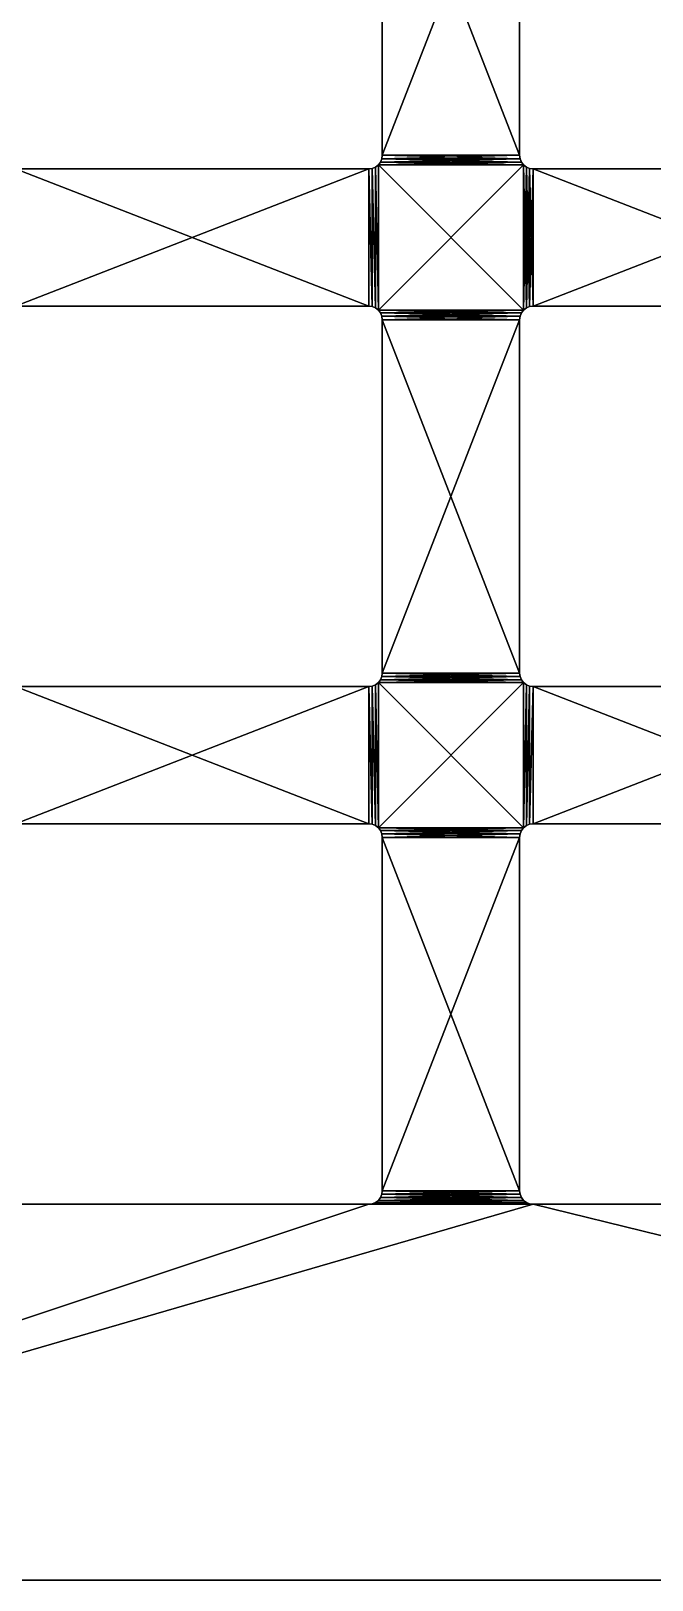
# Model space of a CAD drawing. Extents: x -7 to 107, y -107 to 7.
# Drawn here: x 27.1 to 50, y -107 to -50 of the extents above; entities that cross this region are included whole.
import ezdxf

# ---------------------------------------------------------------- set-up
doc = ezdxf.new("R2010")
doc.units = 0

msp = doc.modelspace()

# ---------------------------------------------------------------- linework, layer by layer
for points in [[(45.125, -41.575, 26), (40.075, -41.575, 26), (45.125, -54.575, 26)], [(45.125, -54.575, 26), (40.075, -41.575, 26), (40.075, -54.575, 26)], [(40.075, -41.575, 23), (40.075, -54.575, 23), (40.075, -41.575, 26)], [(40.075, -41.575, 26), (40.075, -54.575, 23), (40.075, -54.575, 26)], [(45.125, -54.575, 23), (40.075, -54.575, 23), (45.125, -41.575, 23)], [(45.125, -41.575, 23), (40.075, -54.575, 23), (40.075, -41.575, 23)], [(45.125, -54.575, 23), (45.125, -41.575, 23), (45.125, -54.575, 26)], [(45.125, -54.575, 26), (45.125, -41.575, 23), (45.125, -41.575, 26)], [(45.192, -54.825, 26), (40.058, -54.704, 26), (40.008, -54.825, 26)], [(40.058, -54.704, 26), (40.058, -54.704, 23), (40.008, -54.825, 26)], [(40.008, -54.825, 26), (40.058, -54.704, 23), (40.008, -54.825, 23)], [(45.192, -54.825, 23), (40.008, -54.825, 23), (45.142, -54.704, 23)], [(45.142, -54.704, 23), (40.008, -54.825, 23), (40.058, -54.704, 23)], [(45.142, -54.704, 26), (40.075, -54.575, 26), (40.058, -54.704, 26)], [(40.075, -54.575, 26), (40.075, -54.575, 23), (40.058, -54.704, 26)], [(40.058, -54.704, 26), (40.075, -54.575, 23), (40.058, -54.704, 23)], [(45.142, -54.704, 23), (40.058, -54.704, 23), (45.125, -54.575, 23)], [(45.125, -54.575, 23), (40.058, -54.704, 23), (40.075, -54.575, 23)], [(45.142, -54.704, 26), (40.058, -54.704, 26), (45.192, -54.825, 26)], [(45.125, -54.575, 26), (40.075, -54.575, 26), (45.142, -54.704, 26)], [(45.142, -54.704, 26), (45.142, -54.704, 23), (45.125, -54.575, 26)], [(45.125, -54.575, 26), (45.142, -54.704, 23), (45.125, -54.575, 23)], [(45.192, -54.825, 26), (45.192, -54.825, 23), (45.142, -54.704, 26)], [(45.142, -54.704, 26), (45.192, -54.825, 23), (45.142, -54.704, 23)], [(39.575, -60.125, 26), (39.575, -55.075, 26), (26.575, -55.075, 26)], [(39.575, -60.125, 26), (26.575, -55.075, 26), (26.575, -60.125, 26)], [(39.575, -55.075, 23), (26.575, -55.075, 23), (39.575, -55.075, 26)], [(39.575, -55.075, 26), (26.575, -55.075, 23), (26.575, -55.075, 26)], [(26.575, -60.125, 23), (26.575, -55.075, 23), (39.575, -55.075, 23)], [(26.575, -60.125, 23), (39.575, -55.075, 23), (39.575, -60.125, 23)], [(39.704, -60.142, 26), (39.704, -55.058, 26), (39.575, -55.075, 26)], [(39.704, -55.058, 26), (39.704, -55.058, 23), (39.575, -55.075, 26)], [(39.575, -55.075, 26), (39.704, -55.058, 23), (39.575, -55.075, 23)], [(39.704, -60.142, 23), (39.575, -55.075, 23), (39.704, -55.058, 23)], [(39.704, -60.142, 26), (39.575, -55.075, 26), (39.575, -60.125, 26)], [(39.575, -60.125, 23), (39.575, -55.075, 23), (39.704, -60.142, 23)], [(39.825, -60.192, 26), (39.825, -55.008, 26), (39.704, -55.058, 26)], [(39.825, -55.008, 26), (39.825, -55.008, 23), (39.704, -55.058, 26)], [(39.704, -55.058, 26), (39.825, -55.008, 23), (39.704, -55.058, 23)], [(39.825, -60.192, 23), (39.704, -55.058, 23), (39.825, -55.008, 23)], [(39.825, -60.192, 26), (39.704, -55.058, 26), (39.704, -60.142, 26)], [(39.704, -60.142, 23), (39.704, -55.058, 23), (39.825, -60.192, 23)], [(39.929, -54.929, 26), (39.825, -55.008, 26), (39.929, -60.271, 26)], [(39.929, -54.929, 26), (39.929, -54.929, 23), (39.825, -55.008, 26)], [(39.825, -55.008, 26), (39.929, -54.929, 23), (39.825, -55.008, 23)], [(39.929, -60.271, 23), (39.825, -55.008, 23), (39.929, -54.929, 23)], [(39.929, -60.271, 26), (39.825, -55.008, 26), (39.825, -60.192, 26)], [(39.825, -60.192, 23), (39.825, -55.008, 23), (39.929, -60.271, 23)], [(45.271, -54.929, 26), (40.008, -54.825, 26), (39.929, -54.929, 26)], [(40.008, -54.825, 26), (40.008, -54.825, 23), (39.929, -54.929, 26)], [(39.929, -54.929, 26), (40.008, -54.825, 23), (39.929, -54.929, 23)], [(45.271, -54.929, 23), (39.929, -54.929, 23), (45.192, -54.825, 23)], [(45.192, -54.825, 23), (39.929, -54.929, 23), (40.008, -54.825, 23)], [(45.271, -54.929, 26), (39.929, -54.929, 26), (45.271, -60.271, 26)], [(45.271, -60.271, 26), (39.929, -54.929, 26), (39.929, -60.271, 26)], [(45.271, -60.271, 23), (39.929, -60.271, 23), (45.271, -54.929, 23)], [(45.271, -54.929, 23), (39.929, -60.271, 23), (39.929, -54.929, 23)], [(45.192, -54.825, 26), (40.008, -54.825, 26), (45.271, -54.929, 26)], [(45.271, -54.929, 26), (45.271, -54.929, 23), (45.192, -54.825, 26)], [(45.192, -54.825, 26), (45.271, -54.929, 23), (45.192, -54.825, 23)], [(45.375, -60.192, 26), (45.375, -55.008, 26), (45.271, -54.929, 26)], [(45.375, -60.192, 26), (45.271, -54.929, 26), (45.271, -60.271, 26)], [(45.375, -55.008, 26), (45.375, -55.008, 23), (45.271, -54.929, 26)], [(45.271, -54.929, 26), (45.375, -55.008, 23), (45.271, -54.929, 23)], [(45.271, -54.929, 23), (45.375, -55.008, 23), (45.271, -60.271, 23)], [(45.271, -60.271, 23), (45.375, -55.008, 23), (45.375, -60.192, 23)], [(45.496, -60.142, 26), (45.496, -55.058, 26), (45.375, -55.008, 26)], [(45.496, -60.142, 26), (45.375, -55.008, 26), (45.375, -60.192, 26)], [(45.496, -55.058, 26), (45.496, -55.058, 23), (45.375, -55.008, 26)], [(45.375, -55.008, 26), (45.496, -55.058, 23), (45.375, -55.008, 23)], [(45.375, -60.192, 23), (45.375, -55.008, 23), (45.496, -55.058, 23)], [(45.375, -60.192, 23), (45.496, -55.058, 23), (45.496, -60.142, 23)], [(45.625, -60.125, 26), (45.625, -55.075, 26), (45.496, -55.058, 26)], [(45.625, -60.125, 26), (45.496, -55.058, 26), (45.496, -60.142, 26)], [(45.625, -55.075, 26), (45.625, -55.075, 23), (45.496, -55.058, 26)], [(45.496, -55.058, 26), (45.625, -55.075, 23), (45.496, -55.058, 23)], [(45.496, -60.142, 23), (45.496, -55.058, 23), (45.625, -55.075, 23)], [(45.496, -60.142, 23), (45.625, -55.075, 23), (45.625, -60.125, 23)], [(58.625, -60.125, 26), (58.625, -55.075, 26), (45.625, -55.075, 26)], [(58.625, -60.125, 26), (45.625, -55.075, 26), (45.625, -60.125, 26)], [(58.625, -55.075, 23), (45.625, -55.075, 23), (58.625, -55.075, 26)], [(58.625, -55.075, 26), (45.625, -55.075, 23), (45.625, -55.075, 26)], [(45.625, -60.125, 23), (45.625, -55.075, 23), (58.625, -55.075, 23)], [(45.625, -60.125, 23), (58.625, -55.075, 23), (58.625, -60.125, 23)], [(26.575, -60.125, 23), (39.575, -60.125, 23), (26.575, -60.125, 26)], [(26.575, -60.125, 26), (39.575, -60.125, 23), (39.575, -60.125, 26)], [(39.575, -60.125, 26), (39.575, -60.125, 23), (39.704, -60.142, 26)], [(39.704, -60.142, 26), (39.575, -60.125, 23), (39.704, -60.142, 23)], [(39.704, -60.142, 26), (39.704, -60.142, 23), (39.825, -60.192, 26)], [(39.825, -60.192, 26), (39.704, -60.142, 23), (39.825, -60.192, 23)], [(39.825, -60.192, 26), (39.825, -60.192, 23), (39.929, -60.271, 26)], [(39.929, -60.271, 26), (39.825, -60.192, 23), (39.929, -60.271, 23)], [(45.271, -60.271, 26), (39.929, -60.271, 26), (45.192, -60.375, 26)], [(45.192, -60.375, 26), (39.929, -60.271, 26), (40.008, -60.375, 26)], [(39.929, -60.271, 26), (39.929, -60.271, 23), (40.008, -60.375, 26)], [(40.008, -60.375, 26), (39.929, -60.271, 23), (40.008, -60.375, 23)], [(45.271, -60.271, 23), (40.008, -60.375, 23), (39.929, -60.271, 23)], [(45.192, -60.375, 23), (40.008, -60.375, 23), (45.271, -60.271, 23)], [(45.192, -60.375, 26), (40.008, -60.375, 26), (45.142, -60.496, 26)], [(45.142, -60.496, 26), (40.008, -60.375, 26), (40.058, -60.496, 26)], [(40.008, -60.375, 26), (40.008, -60.375, 23), (40.058, -60.496, 26)], [(40.058, -60.496, 26), (40.008, -60.375, 23), (40.058, -60.496, 23)], [(45.192, -60.375, 23), (40.058, -60.496, 23), (40.008, -60.375, 23)], [(45.142, -60.496, 23), (40.058, -60.496, 23), (45.192, -60.375, 23)], [(45.142, -60.496, 26), (45.142, -60.496, 23), (45.192, -60.375, 26)], [(45.192, -60.375, 26), (45.142, -60.496, 23), (45.192, -60.375, 23)], [(45.192, -60.375, 26), (45.192, -60.375, 23), (45.271, -60.271, 26)], [(45.271, -60.271, 26), (45.192, -60.375, 23), (45.271, -60.271, 23)], [(45.271, -60.271, 26), (45.271, -60.271, 23), (45.375, -60.192, 26)], [(45.375, -60.192, 26), (45.271, -60.271, 23), (45.375, -60.192, 23)], [(45.375, -60.192, 26), (45.375, -60.192, 23), (45.496, -60.142, 26)], [(45.496, -60.142, 26), (45.375, -60.192, 23), (45.496, -60.142, 23)], [(45.496, -60.142, 26), (45.496, -60.142, 23), (45.625, -60.125, 26)], [(45.625, -60.125, 26), (45.496, -60.142, 23), (45.625, -60.125, 23)], [(45.625, -60.125, 23), (58.625, -60.125, 23), (45.625, -60.125, 26)], [(45.625, -60.125, 26), (58.625, -60.125, 23), (58.625, -60.125, 26)], [(45.142, -60.496, 26), (40.058, -60.496, 26), (45.125, -60.625, 26)], [(45.125, -60.625, 26), (40.058, -60.496, 26), (40.075, -60.625, 26)], [(40.058, -60.496, 26), (40.058, -60.496, 23), (40.075, -60.625, 26)], [(40.075, -60.625, 26), (40.058, -60.496, 23), (40.075, -60.625, 23)], [(45.142, -60.496, 23), (40.075, -60.625, 23), (40.058, -60.496, 23)], [(45.125, -60.625, 23), (40.075, -60.625, 23), (45.142, -60.496, 23)], [(45.125, -60.625, 26), (40.075, -60.625, 26), (45.125, -73.625, 26)], [(45.125, -73.625, 26), (40.075, -60.625, 26), (40.075, -73.625, 26)], [(40.075, -60.625, 23), (40.075, -73.625, 23), (40.075, -60.625, 26)], [(40.075, -60.625, 26), (40.075, -73.625, 23), (40.075, -73.625, 26)], [(45.125, -73.625, 23), (40.075, -73.625, 23), (45.125, -60.625, 23)], [(45.125, -60.625, 23), (40.075, -73.625, 23), (40.075, -60.625, 23)], [(45.125, -60.625, 26), (45.125, -60.625, 23), (45.142, -60.496, 26)], [(45.142, -60.496, 26), (45.125, -60.625, 23), (45.142, -60.496, 23)], [(45.125, -73.625, 23), (45.125, -60.625, 23), (45.125, -73.625, 26)], [(45.125, -73.625, 26), (45.125, -60.625, 23), (45.125, -60.625, 26)], [(39.825, -79.242, 26), (39.825, -74.058, 26), (39.704, -74.108, 26)], [(39.825, -74.058, 26), (39.825, -74.058, 23), (39.704, -74.108, 26)], [(39.704, -74.108, 26), (39.825, -74.058, 23), (39.704, -74.108, 23)], [(39.825, -79.242, 23), (39.704, -74.108, 23), (39.825, -74.058, 23)], [(39.929, -73.979, 26), (39.825, -74.058, 26), (39.929, -79.321, 26)], [(39.929, -73.979, 26), (39.929, -73.979, 23), (39.825, -74.058, 26)], [(39.825, -74.058, 26), (39.929, -73.979, 23), (39.825, -74.058, 23)], [(39.929, -79.321, 23), (39.825, -74.058, 23), (39.929, -73.979, 23)], [(39.929, -79.321, 26), (39.825, -74.058, 26), (39.825, -79.242, 26)], [(39.825, -79.242, 23), (39.825, -74.058, 23), (39.929, -79.321, 23)], [(45.271, -73.979, 26), (40.008, -73.875, 26), (39.929, -73.979, 26)], [(40.008, -73.875, 26), (40.008, -73.875, 23), (39.929, -73.979, 26)], [(39.929, -73.979, 26), (40.008, -73.875, 23), (39.929, -73.979, 23)], [(45.271, -73.979, 23), (39.929, -73.979, 23), (45.192, -73.875, 23)], [(45.192, -73.875, 23), (39.929, -73.979, 23), (40.008, -73.875, 23)], [(45.271, -73.979, 26), (39.929, -73.979, 26), (45.271, -79.321, 26)], [(45.271, -79.321, 26), (39.929, -73.979, 26), (39.929, -79.321, 26)], [(45.271, -79.321, 23), (39.929, -79.321, 23), (45.271, -73.979, 23)], [(45.271, -73.979, 23), (39.929, -79.321, 23), (39.929, -73.979, 23)], [(45.192, -73.875, 26), (40.058, -73.754, 26), (40.008, -73.875, 26)], [(40.058, -73.754, 26), (40.058, -73.754, 23), (40.008, -73.875, 26)], [(40.008, -73.875, 26), (40.058, -73.754, 23), (40.008, -73.875, 23)], [(45.192, -73.875, 23), (40.008, -73.875, 23), (45.142, -73.754, 23)], [(45.142, -73.754, 23), (40.008, -73.875, 23), (40.058, -73.754, 23)], [(45.192, -73.875, 26), (40.008, -73.875, 26), (45.271, -73.979, 26)], [(45.142, -73.754, 26), (40.075, -73.625, 26), (40.058, -73.754, 26)], [(40.075, -73.625, 26), (40.075, -73.625, 23), (40.058, -73.754, 26)], [(40.058, -73.754, 26), (40.075, -73.625, 23), (40.058, -73.754, 23)], [(45.142, -73.754, 23), (40.058, -73.754, 23), (45.125, -73.625, 23)], [(45.125, -73.625, 23), (40.058, -73.754, 23), (40.075, -73.625, 23)], [(45.142, -73.754, 26), (40.058, -73.754, 26), (45.192, -73.875, 26)], [(45.125, -73.625, 26), (40.075, -73.625, 26), (45.142, -73.754, 26)], [(45.142, -73.754, 26), (45.142, -73.754, 23), (45.125, -73.625, 26)], [(45.125, -73.625, 26), (45.142, -73.754, 23), (45.125, -73.625, 23)], [(45.192, -73.875, 26), (45.192, -73.875, 23), (45.142, -73.754, 26)], [(45.142, -73.754, 26), (45.192, -73.875, 23), (45.142, -73.754, 23)], [(45.271, -73.979, 26), (45.271, -73.979, 23), (45.192, -73.875, 26)], [(45.192, -73.875, 26), (45.271, -73.979, 23), (45.192, -73.875, 23)], [(45.271, -79.321, 26), (45.375, -74.058, 26), (45.271, -73.979, 26)], [(45.375, -74.058, 26), (45.375, -74.058, 23), (45.271, -73.979, 26)], [(45.271, -73.979, 26), (45.375, -74.058, 23), (45.271, -73.979, 23)], [(45.271, -73.979, 23), (45.375, -74.058, 23), (45.271, -79.321, 23)], [(45.375, -79.242, 26), (45.375, -74.058, 26), (45.271, -79.321, 26)], [(45.271, -79.321, 23), (45.375, -74.058, 23), (45.375, -79.242, 23)], [(45.375, -79.242, 26), (45.496, -74.108, 26), (45.375, -74.058, 26)], [(45.496, -74.108, 26), (45.496, -74.108, 23), (45.375, -74.058, 26)], [(45.375, -74.058, 26), (45.496, -74.108, 23), (45.375, -74.058, 23)], [(45.375, -79.242, 23), (45.375, -74.058, 23), (45.496, -74.108, 23)], [(39.575, -79.175, 26), (39.575, -74.125, 26), (26.575, -74.125, 26)], [(39.575, -79.175, 26), (26.575, -74.125, 26), (26.575, -79.175, 26)], [(39.575, -74.125, 23), (26.575, -74.125, 23), (39.575, -74.125, 26)], [(39.575, -74.125, 26), (26.575, -74.125, 23), (26.575, -74.125, 26)], [(26.575, -79.175, 23), (26.575, -74.125, 23), (39.575, -74.125, 23)], [(26.575, -79.175, 23), (39.575, -74.125, 23), (39.575, -79.175, 23)], [(39.704, -79.192, 26), (39.704, -74.108, 26), (39.575, -74.125, 26)], [(39.704, -74.108, 26), (39.704, -74.108, 23), (39.575, -74.125, 26)], [(39.575, -74.125, 26), (39.704, -74.108, 23), (39.575, -74.125, 23)], [(39.704, -79.192, 23), (39.575, -74.125, 23), (39.704, -74.108, 23)], [(39.704, -79.192, 26), (39.575, -74.125, 26), (39.575, -79.175, 26)], [(39.575, -79.175, 23), (39.575, -74.125, 23), (39.704, -79.192, 23)], [(39.825, -79.242, 26), (39.704, -74.108, 26), (39.704, -79.192, 26)], [(39.704, -79.192, 23), (39.704, -74.108, 23), (39.825, -79.242, 23)], [(45.496, -79.192, 26), (45.496, -74.108, 26), (45.375, -79.242, 26)], [(45.375, -79.242, 23), (45.496, -74.108, 23), (45.496, -79.192, 23)], [(45.496, -79.192, 26), (45.625, -74.125, 26), (45.496, -74.108, 26)], [(45.625, -74.125, 26), (45.625, -74.125, 23), (45.496, -74.108, 26)], [(45.496, -74.108, 26), (45.625, -74.125, 23), (45.496, -74.108, 23)], [(45.496, -79.192, 23), (45.496, -74.108, 23), (45.625, -74.125, 23)], [(45.625, -79.175, 26), (45.625, -74.125, 26), (45.496, -79.192, 26)], [(45.496, -79.192, 23), (45.625, -74.125, 23), (45.625, -79.175, 23)], [(58.625, -79.175, 26), (58.625, -74.125, 26), (45.625, -74.125, 26)], [(58.625, -79.175, 26), (45.625, -74.125, 26), (45.625, -79.175, 26)], [(58.625, -74.125, 23), (45.625, -74.125, 23), (58.625, -74.125, 26)], [(58.625, -74.125, 26), (45.625, -74.125, 23), (45.625, -74.125, 26)], [(45.625, -79.175, 23), (45.625, -74.125, 23), (58.625, -74.125, 23)], [(45.625, -79.175, 23), (58.625, -74.125, 23), (58.625, -79.175, 23)], [(26.575, -79.175, 23), (39.575, -79.175, 23), (26.575, -79.175, 26)], [(26.575, -79.175, 26), (39.575, -79.175, 23), (39.575, -79.175, 26)], [(39.575, -79.175, 26), (39.575, -79.175, 23), (39.704, -79.192, 26)], [(39.704, -79.192, 26), (39.575, -79.175, 23), (39.704, -79.192, 23)], [(39.704, -79.192, 26), (39.704, -79.192, 23), (39.825, -79.242, 26)], [(39.825, -79.242, 26), (39.704, -79.192, 23), (39.825, -79.242, 23)], [(45.375, -79.242, 26), (45.375, -79.242, 23), (45.496, -79.192, 26)], [(45.496, -79.192, 26), (45.375, -79.242, 23), (45.496, -79.192, 23)], [(45.496, -79.192, 26), (45.496, -79.192, 23), (45.625, -79.175, 26)], [(45.625, -79.175, 26), (45.496, -79.192, 23), (45.625, -79.175, 23)], [(45.625, -79.175, 23), (58.625, -79.175, 23), (45.625, -79.175, 26)], [(45.625, -79.175, 26), (58.625, -79.175, 23), (58.625, -79.175, 26)], [(39.825, -79.242, 26), (39.825, -79.242, 23), (39.929, -79.321, 26)], [(39.929, -79.321, 26), (39.825, -79.242, 23), (39.929, -79.321, 23)], [(45.271, -79.321, 26), (39.929, -79.321, 26), (45.192, -79.425, 26)], [(45.192, -79.425, 26), (39.929, -79.321, 26), (40.008, -79.425, 26)], [(39.929, -79.321, 26), (39.929, -79.321, 23), (40.008, -79.425, 26)], [(40.008, -79.425, 26), (39.929, -79.321, 23), (40.008, -79.425, 23)], [(45.271, -79.321, 23), (40.008, -79.425, 23), (39.929, -79.321, 23)], [(45.192, -79.425, 23), (40.008, -79.425, 23), (45.271, -79.321, 23)], [(45.192, -79.425, 26), (40.008, -79.425, 26), (45.142, -79.546, 26)], [(45.142, -79.546, 26), (40.008, -79.425, 26), (40.058, -79.546, 26)], [(40.008, -79.425, 26), (40.008, -79.425, 23), (40.058, -79.546, 26)], [(40.058, -79.546, 26), (40.008, -79.425, 23), (40.058, -79.546, 23)], [(45.192, -79.425, 23), (40.058, -79.546, 23), (40.008, -79.425, 23)], [(45.142, -79.546, 23), (40.058, -79.546, 23), (45.192, -79.425, 23)], [(45.142, -79.546, 26), (40.058, -79.546, 26), (45.125, -79.675, 26)], [(45.125, -79.675, 26), (40.058, -79.546, 26), (40.075, -79.675, 26)], [(40.058, -79.546, 26), (40.058, -79.546, 23), (40.075, -79.675, 26)], [(40.075, -79.675, 26), (40.058, -79.546, 23), (40.075, -79.675, 23)], [(45.142, -79.546, 23), (40.075, -79.675, 23), (40.058, -79.546, 23)], [(45.125, -79.675, 23), (40.075, -79.675, 23), (45.142, -79.546, 23)], [(45.125, -79.675, 26), (40.075, -79.675, 26), (45.125, -92.675, 26)], [(45.125, -92.675, 26), (40.075, -79.675, 26), (40.075, -92.675, 26)], [(40.075, -79.675, 23), (40.075, -92.675, 23), (40.075, -79.675, 26)], [(40.075, -79.675, 26), (40.075, -92.675, 23), (40.075, -92.675, 26)], [(45.125, -92.675, 23), (40.075, -92.675, 23), (45.125, -79.675, 23)], [(45.125, -79.675, 23), (40.075, -92.675, 23), (40.075, -79.675, 23)], [(45.125, -79.675, 26), (45.125, -79.675, 23), (45.142, -79.546, 26)], [(45.142, -79.546, 26), (45.125, -79.675, 23), (45.142, -79.546, 23)], [(45.125, -92.675, 23), (45.125, -79.675, 23), (45.125, -92.675, 26)], [(45.125, -92.675, 26), (45.125, -79.675, 23), (45.125, -79.675, 26)], [(45.142, -79.546, 26), (45.142, -79.546, 23), (45.192, -79.425, 26)], [(45.192, -79.425, 26), (45.142, -79.546, 23), (45.192, -79.425, 23)], [(45.192, -79.425, 26), (45.192, -79.425, 23), (45.271, -79.321, 26)], [(45.271, -79.321, 26), (45.192, -79.425, 23), (45.271, -79.321, 23)], [(45.271, -79.321, 26), (45.271, -79.321, 23), (45.375, -79.242, 26)], [(45.375, -79.242, 26), (45.271, -79.321, 23), (45.375, -79.242, 23)], [(45.192, -92.925, 26), (40.058, -92.804, 26), (40.008, -92.925, 26)], [(40.058, -92.804, 26), (40.058, -92.804, 23), (40.008, -92.925, 26)], [(40.008, -92.925, 26), (40.058, -92.804, 23), (40.008, -92.925, 23)], [(45.192, -92.925, 23), (40.008, -92.925, 23), (45.142, -92.804, 23)], [(45.142, -92.804, 23), (40.008, -92.925, 23), (40.058, -92.804, 23)], [(45.142, -92.804, 26), (40.075, -92.675, 26), (40.058, -92.804, 26)], [(40.075, -92.675, 26), (40.075, -92.675, 23), (40.058, -92.804, 26)], [(40.058, -92.804, 26), (40.075, -92.675, 23), (40.058, -92.804, 23)], [(45.142, -92.804, 23), (40.058, -92.804, 23), (45.125, -92.675, 23)], [(45.125, -92.675, 23), (40.058, -92.804, 23), (40.075, -92.675, 23)], [(45.142, -92.804, 26), (40.058, -92.804, 26), (45.192, -92.925, 26)], [(45.125, -92.675, 26), (40.075, -92.675, 26), (45.142, -92.804, 26)], [(45.142, -92.804, 26), (45.142, -92.804, 23), (45.125, -92.675, 26)], [(45.125, -92.675, 26), (45.142, -92.804, 23), (45.125, -92.675, 23)], [(45.192, -92.925, 26), (45.192, -92.925, 23), (45.142, -92.804, 26)], [(45.142, -92.804, 26), (45.192, -92.925, 23), (45.142, -92.804, 23)], [(102, -107, 26), (45.625, -93.175, 26), (-2, -107, 26)], [(-2, -107, 26), (45.625, -93.175, 26), (39.575, -93.175, 26)], [(-2, -107, 26), (39.575, -93.175, 26), (26.575, -93.175, 26)], [(-2, -107, 23), (26.575, -93.175, 23), (39.575, -93.175, 23)], [(-2, -107, 23), (39.575, -93.175, 23), (45.625, -93.175, 23)], [(45.625, -93.175, 23), (102, -107, 23), (-2, -107, 23)], [(39.575, -93.175, 23), (26.575, -93.175, 23), (39.575, -93.175, 26)], [(39.575, -93.175, 26), (26.575, -93.175, 23), (26.575, -93.175, 26)], [(45.625, -93.175, 26), (39.704, -93.158, 26), (39.575, -93.175, 26)], [(39.704, -93.158, 26), (39.704, -93.158, 23), (39.575, -93.175, 26)], [(39.575, -93.175, 26), (39.704, -93.158, 23), (39.575, -93.175, 23)], [(45.625, -93.175, 23), (39.575, -93.175, 23), (45.496, -93.158, 23)], [(45.496, -93.158, 23), (39.575, -93.175, 23), (39.704, -93.158, 23)], [(45.496, -93.158, 26), (39.825, -93.108, 26), (39.704, -93.158, 26)], [(39.825, -93.108, 26), (39.825, -93.108, 23), (39.704, -93.158, 26)], [(39.704, -93.158, 26), (39.825, -93.108, 23), (39.704, -93.158, 23)], [(45.496, -93.158, 23), (39.704, -93.158, 23), (45.375, -93.108, 23)], [(45.375, -93.108, 23), (39.704, -93.158, 23), (39.825, -93.108, 23)], [(45.496, -93.158, 26), (39.704, -93.158, 26), (45.625, -93.175, 26)], [(45.375, -93.108, 26), (39.929, -93.029, 26), (39.825, -93.108, 26)], [(39.929, -93.029, 26), (39.929, -93.029, 23), (39.825, -93.108, 26)], [(39.825, -93.108, 26), (39.929, -93.029, 23), (39.825, -93.108, 23)], [(45.375, -93.108, 23), (39.825, -93.108, 23), (45.271, -93.029, 23)], [(45.271, -93.029, 23), (39.825, -93.108, 23), (39.929, -93.029, 23)], [(45.375, -93.108, 26), (39.825, -93.108, 26), (45.496, -93.158, 26)], [(45.271, -93.029, 26), (40.008, -92.925, 26), (39.929, -93.029, 26)], [(40.008, -92.925, 26), (40.008, -92.925, 23), (39.929, -93.029, 26)], [(39.929, -93.029, 26), (40.008, -92.925, 23), (39.929, -93.029, 23)], [(45.271, -93.029, 23), (39.929, -93.029, 23), (45.192, -92.925, 23)], [(45.192, -92.925, 23), (39.929, -93.029, 23), (40.008, -92.925, 23)], [(45.271, -93.029, 26), (39.929, -93.029, 26), (45.375, -93.108, 26)], [(45.192, -92.925, 26), (40.008, -92.925, 26), (45.271, -93.029, 26)], [(45.271, -93.029, 26), (45.271, -93.029, 23), (45.192, -92.925, 26)], [(45.192, -92.925, 26), (45.271, -93.029, 23), (45.192, -92.925, 23)], [(45.375, -93.108, 26), (45.375, -93.108, 23), (45.271, -93.029, 26)], [(45.271, -93.029, 26), (45.375, -93.108, 23), (45.271, -93.029, 23)], [(45.496, -93.158, 26), (45.496, -93.158, 23), (45.375, -93.108, 26)], [(45.375, -93.108, 26), (45.496, -93.158, 23), (45.375, -93.108, 23)], [(45.625, -93.175, 26), (45.625, -93.175, 23), (45.496, -93.158, 26)], [(45.496, -93.158, 26), (45.625, -93.175, 23), (45.496, -93.158, 23)], [(102, -107, 26), (58.625, -93.175, 26), (45.625, -93.175, 26)], [(58.625, -93.175, 23), (45.625, -93.175, 23), (58.625, -93.175, 26)], [(58.625, -93.175, 26), (45.625, -93.175, 23), (45.625, -93.175, 26)], [(58.625, -93.175, 23), (102, -107, 23), (45.625, -93.175, 23)], [(-2, -107, 26), (-2, -107, 23), (102, -107, 26)], [(102, -107, 26), (-2, -107, 23), (102, -107, 23)]]:
    msp.add_3dface(points)

doc.saveas('drawing.dxf')
